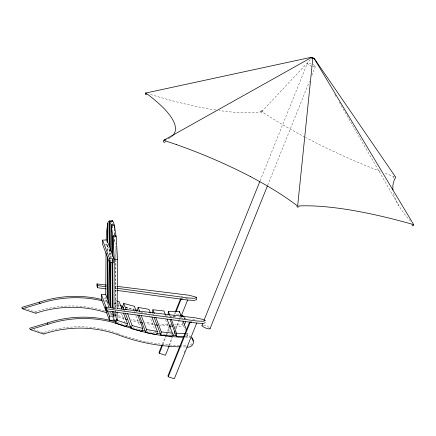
<?xml version="1.0" encoding="UTF-8"?>
<svg xmlns="http://www.w3.org/2000/svg" width="436" height="436" viewBox="0 0 436 436"><rect width="100%" height="100%" fill="white"/><g stroke="black" fill="none" stroke-linecap="round" stroke-linejoin="round"><path stroke-width="0.33" stroke-dasharray="2.18 1.64" d="M108.847 305.271L108.837 307.048L105.681 298.715L105.692 296.943M106.095 246.111L106.133 240.721M107.18 302.682L107.191 301.499M107.588 250.902L107.638 244.956M107.305 303.009L107.321 301.238M107.719 250.547L107.763 244.689M109.24 255.262L109.289 249.316M108.935 306.715L108.951 304.938M109.343 254.842L109.392 248.983M110.744 261.774L110.826 253.37M110.951 261.856L111.017 253.278M112.434 261.546L112.455 258.837M112.701 227.663L112.711 226.306M112.717 225.63L112.739 222.24M112.532 261.758L112.553 259.044M112.799 227.837L112.81 226.48M114.156 241.675L114.188 237.593M114.21 234.873L114.265 228.077M114.346 241.631L114.379 237.56M114.401 234.846L114.45 228.742M112.068 314.977L112.079 313.795M112.575 261.284L112.592 259.246M112.188 315.304L112.199 314.127M112.701 261.611L112.504 259.017M115.349 310.732L115.3 315.468L114.445 313.201M115.377 307.342L115.818 260.624M115.829 259.949L115.998 241.669M116.123 317.637L115.426 315.8L115.453 313.086M115.458 312.41L115.48 310.377M115.502 307.669L116.085 246.018M185.082 336.756L187.709 336.772L187.851 333.665L187.371 332.401M133.95 310.628L133.443 309.288L134.419 306.295M104.433 310.879A109.632 103.506 -20.7 0 0 60.642 306.481L54.309 307.266A109.632 103.506 -20.7 0 0 35.659 311.724L35.534 312.034L24.923 308.454M117.649 333.502A109.632 103.506 -20.7 0 0 68.528 327.3L62.195 328.085A109.632 103.506 -20.7 0 0 43.54 332.543L43.415 332.853L34.052 329.692M162.339 344.157L165.898 335.306M166.149 334.674L168.945 327.725M173.266 316.983L174.024 315.086M174.28 314.454L175.043 312.558M162.933 344.418L166.492 335.573M166.743 334.941L167.762 332.412M168.013 331.78L169.539 327.986M173.855 317.245L175.888 312.187M168.612 345.612L171.898 337.448M175.43 328.651L178.716 320.482M178.967 319.855L180.232 316.716M169.457 345.252L172.738 337.083M176.024 328.918L180.319 318.236M184.079 352.779L184.837 350.893M260.123 180.749L307.331 63.307M267.655 185.333L309.538 81.145M311.822 75.461L315.375 66.621M118.232 304.055L118.706 302.884M111.18 222.692L111.463 222.022M261.84 111.545L311.931 57.988M393.97 176.476L393.577 177.539L394.068 178.324M168.225 138.621L170.585 137.286M105.011 244.176L106.864 244.122L111.649 256.75M103.828 298.769L105.681 298.715M114.128 315.838L115.426 315.8M185.627 298.818L188.145 298.764M189.785 321.523L192.303 321.463M176.7 314.623L179.327 314.639L180.52 317.8M186.537 333.66L187.851 333.665M184.597 318.689L185.949 318.847M192.69 319.659L194.712 319.899M115.224 286.136L116.57 286.305M115.148 288.256L116.494 288.419M181.272 296.311L182.619 296.475M115.159 288L116.505 288.185M115.082 290.12L116.428 290.3M146.523 313.38L139.651 311.985M155.151 333.099L147.025 331.464M134.74 309.62L125.001 306.949M138.376 329.354L140.735 329.954M125.748 307.244L133.443 309.288M104.629 300.251L107.011 300.916M105.136 301.592L107.518 302.257M126.729 308.644L127.95 308.999M132.887 327.768L137.765 329.175M125.759 307.2L126.931 307.56M117.36 322.493L125.879 325.458L121.595 314.149M114.908 300.246L116.744 300.873M113.845 303.216L116.216 304.028M114.21 303.293L116.734 304.192M117.993 304.639L119.573 305.205M114.717 304.633L115.981 305.08M116.608 305.309L120.08 306.546M334.853 94.574L336.227 96.896M339.268 102.237L399.022 205.994M185 318.634L184.657 317.74A5.346 5.047 -20.7 0 1 185.044 319.005M185.752 335.96A187.317 176.853 -20.7 0 0 189.611 335.976L190.123 337.317A187.317 176.853 -20.7 0 1 185.616 337.295M181.627 317.228L182.82 320.389M182.199 322.226L185.311 330.45M186.51 333.611L187.709 336.772M169.746 315.266L170.705 317.795M165.386 314.77L166.345 317.299M165.615 319.752L170.165 331.763M152.66 313.489L153.854 316.65M149.499 315.664L155.45 331.376M155.69 332.003L156.164 333.257M134.184 311.255L135.612 315.026M135.852 315.653L139.896 326.335M124.227 310.252L125.181 312.781M118.161 305.086L119.213 307.865M114.548 313.326L115.987 317.119M110.559 311.598L111.845 314.999M112.417 316.509L112.88 317.735M35.659 311.724L36.166 313.064M43.54 332.543L44.047 333.883M183.115 323.806A5.346 5.047 -20.7 0 1 177.866 324.766A187.317 176.853 -20.7 0 1 174.651 324.76M172.078 324.716A187.317 176.853 -20.7 0 1 170.149 324.662M167.582 324.558A187.317 176.853 -20.7 0 1 159.26 323.992M152.889 323.305A187.317 176.853 -20.7 0 1 144.665 322.1M139.019 321.06A187.317 176.853 -20.7 0 1 130.936 319.256M124.184 317.457A187.317 176.853 -20.7 0 1 114.515 314.4M111.534 313.337A187.317 176.853 -20.7 0 1 110.352 312.901A109.632 103.506 -20.7 0 0 109.174 312.47M175.801 316.432A187.317 176.853 -20.7 0 1 164.906 315.833M109.687 313.811A109.632 103.506 -20.7 0 1 110.858 314.242A187.317 176.853 -20.7 0 0 112.041 314.678M175.158 326.101A187.317 176.853 -20.7 0 0 178.373 326.106A5.346 5.047 -20.7 0 0 183.621 325.147M168.732 325.926A187.317 176.853 -20.7 0 1 159.767 325.332M153.396 324.646A187.317 176.853 -20.7 0 1 145.804 323.55M139.525 322.4A187.317 176.853 -20.7 0 1 131.443 320.602M124.08 318.623A187.317 176.853 -20.7 0 1 117.42 316.552M116.221 316.155A187.317 176.853 -20.7 0 1 114.423 315.533M183.452 317.092A5.346 5.047 -20.7 0 1 185.169 319.081M191.96 343.633A5.346 5.047 -20.7 0 1 188.483 345.77M189.611 335.976A5.346 5.047 -20.7 0 1 190.826 336.57M171.005 335.197A187.317 176.853 -20.7 0 1 167.816 334.886M165.271 334.597A187.317 176.853 -20.7 0 1 163.364 334.358M185.616 346.925A187.317 176.853 -20.7 0 1 180.466 346.876M185.752 345.579A187.317 176.853 -20.7 0 1 181.245 345.557M179.316 345.519A187.317 176.853 -20.7 0 1 135.127 339.126M134.511 338.957A187.317 176.853 -20.7 0 1 124.195 335.829M123.595 335.627A187.317 176.853 -20.7 0 1 118.232 333.72M170.683 137.258A149.488 37.174 21.9 0 1 168.269 138.643M261.987 111.621A180.368 44.854 21.9 0 1 219.079 110.521M215.809 110.041A180.368 44.854 21.9 0 1 148.998 93.963M394.52 176.831A191.524 47.633 21.9 0 1 383.92 172.847M380.181 171.403A191.524 47.633 21.9 0 1 305.631 137.493M305.058 137.193A191.524 47.633 21.9 0 1 261.731 111.534M410.494 221.172A282.735 70.31 21.9 0 1 393.386 192.51M203.563 325.163A4.355 1.085 21.9 0 1 209.247 327.512M312.928 64.479A4.355 1.085 21.9 0 1 315.413 66.485A4.355 1.085 21.9 0 1 312.885 66.61M311.86 66.305A4.355 1.085 21.9 0 1 307.326 63.607A4.355 1.085 21.9 0 1 310.846 63.623M260.401 111.572C262.892 116.298 263.486 107.376 260.401 111.572"/><path stroke-width="0.65" d="M110.946 262.537L110.591 307.462L105.714 294.578L101.392 294.703L101.359 298.84L109.491 320.313L117.055 320.089L117.115 312.002M102.574 240.111L102.542 244.247L109.441 262.467L113.763 262.336L113.796 258.199L106.896 239.98L102.574 240.111L109.474 258.325L109.441 262.467M105.714 294.578L106.041 252.842M106.139 240.051L106.542 231.729L107.806 223.09L107.659 241.996M107.212 298.546L107.539 257.027M107.338 298.873L107.665 257.354M107.785 242.323L107.937 222.785L108.624 221.166L112.75 220.883L111.867 221.068M108.864 302.906L109.196 260.706M109.311 246.362L109.512 220.981M108.956 304.35L109.289 261.649M109.409 246.618L109.61 221.15L112.853 221.052L114.292 224.682L111.049 224.774L109.61 221.15M109.491 320.313L109.523 316.176L107.37 310.492M110.401 306.966L110.755 262.041M110.848 250.417L111.049 224.774M111.027 252.095L111.235 225.445L114.477 225.347L116.041 236.928M114.455 228.061L114.477 225.347M113.812 320.188L113.883 311.337M113.9 308.644L114.287 259.502L112.935 236.628L116.178 236.53L117.529 259.409L117.142 308.628M112.134 308.056L112.564 261.96M112.63 255.125L112.815 235.669L111.235 225.445M112.265 307.707L112.69 262.287M112.744 256.635L112.935 236.628M106.449 285.073L97.005 283.918L96.928 286.038L97.566 287.722L106.324 288.921M97.566 287.722L97.642 285.602L97.005 283.918M115.9 308.323L105.785 307.108L105.708 309.228L106.346 310.906L196.565 323.092L203.056 323.414L205.323 322.738M106.346 310.906L106.422 308.786L105.785 307.108M117.246 286.387L189.295 295.27L196.238 297.199L196.68 297.603L196.603 299.723L194.342 300.404L187.851 300.077L117.104 290.392M168.165 314.574L168.312 311.468L179.469 311.533L181.387 316.596M184.423 336.75L176.547 336.706L176.689 333.6L171.185 319.059M179.414 312.776L179.469 311.533M176.411 144.583L163.713 140.283L311.053 57.721A2.218 0.55 21.9 0 1 312.034 58.108L312.786 58.533L297.641 206.075C282.915 194.745 266.854 185.289 250.455 176.613M152.42 312.857L152.905 309.773L163.947 310.972L165.386 314.77M167.059 319.196L172.329 333.104L171.844 336.189L160.802 334.99L161.287 331.905L155.777 317.359M137.4 310.41L138.136 307.364L149.014 309.391L150.213 312.552M156.671 334.597L145.782 332.543L146.518 329.491L141.248 315.582M156.66 334.57L157.396 331.524L151.886 316.977M136.332 311.353L134.419 306.295L123.764 303.467L122.789 306.459L123.988 309.62M127.595 313.582L132.146 325.594L131.171 328.591L141.825 331.42L142.795 328.422L137.771 315.146M298.982 206.528L297.837 207.329L296.84 206.441M162.088 344.789L159.036 352.37L159.374 353.264L165.418 355.302L169.206 345.879M175.55 311.293L180.629 298.655M159.374 353.264L162.426 345.683M169.795 327.354L170.302 326.09M176.144 311.56L181.223 298.916L182.482 298.889M173.495 335.197L175.01 331.431M181.327 315.724L187.638 300.017M189.529 322.155L167.936 375.87L168.274 376.764L174.318 378.802L196.794 322.885M168.274 376.764L190.123 322.417L191.382 322.389M201.993 325.349L202.756 323.452M204.026 320.297L259.867 181.381M210.032 328.668L267.399 185.965M123.497 313.092L127.568 323.839L126.375 326.771L115.987 323.212L117.18 320.28L116.706 319.016M196.68 297.603L194.418 298.284L187.927 297.957L117.18 288.278M145.531 92.988L145.455 94.089M165.364 141.678C164.917 142.779 163.102 142.294 163.282 141.117M413.808 225.586L412.723 225.821L411.998 224.976M101.637 299.445A109.632 103.506 -20.7 0 0 39.518 302.121L21.8 307.402L22.307 308.743L36.041 313.375L36.166 313.064A109.632 103.506 -20.7 0 1 54.816 308.606L61.154 307.821A109.632 103.506 -20.7 0 1 107.321 312.988M22.307 308.743L40.025 303.461A109.632 103.506 -20.7 0 1 102.144 300.786M115.491 321.899L110.134 320.411A109.632 103.506 -20.7 0 0 47.404 322.934L29.686 328.221L30.193 329.562L43.927 334.194L44.047 333.883A109.632 103.506 -20.7 0 1 62.702 329.425L69.035 328.64A109.632 103.506 -20.7 0 1 118.739 335.061A187.317 176.853 -20.7 0 0 179.828 346.86M30.193 329.562L47.911 324.275A109.632 103.506 -20.7 0 1 110.64 321.752C127.41 326.728 143.804 333.355 161.336 335.349A187.317 176.853 -20.7 0 0 183.687 337.251M311.053 57.721L311.162 57.688A1.412 0.349 21.9 0 0 311.026 57.329L145.809 93.021M146.654 94.705L145.602 94.318M312.394 57.492L312.214 57.492A2.567 0.638 21.9 0 1 310.852 57.198M112.815 235.669L116.058 235.576M109.474 258.325L113.796 258.199M114.287 259.502L117.529 259.409M109.523 316.176L113.845 316.051L112.101 311.44M176.689 333.6L185.224 333.649M161.287 331.905L172.329 333.104M117.251 308.481L195.464 317.86L202.359 319.256L205.4 320.618L203.132 321.299L196.641 320.972L106.422 308.786M97.642 285.602L106.4 286.801M149.613 312.656L150.943 312.868M156.829 333.366L160.83 334.003M146.518 329.491L157.396 331.524M136.037 309.952L137.438 310.263M145.161 331.044L141.972 330.27M132.146 325.594L142.795 328.422M120.668 305.554L122.854 306.257M121.29 306.933L123.699 307.707M131.078 327.185L126.402 325.643M117.355 301.085L119.186 301.712L122.058 309.298M117.18 320.28L127.568 323.839M312.383 57.492A2.638 0.654 21.9 0 0 314.122 58.299L395.768 177.338A282.735 70.31 21.9 0 0 392.989 190.063M413.671 224.6L314.323 58.822A2.654 0.659 21.9 0 1 314.122 58.304M180.439 315.163A187.317 176.853 -20.7 0 0 181.73 315.157L182.237 316.498M183.06 321.021L186.652 330.504M168.312 311.468L169.746 315.266M170.084 319.632L176.547 336.706M152.905 309.773L154.344 313.566M154.093 317.283L160.802 334.99M138.136 307.364L139.814 311.789M139.079 314.836L145.782 332.543M141.493 330.543L141.831 331.447M123.764 303.467L126.157 309.789M125.421 313.413L130.931 327.959M116.586 318.863L117.055 320.089M114.777 320.013L115.987 323.212M101.392 294.703L106.171 307.336M39.518 302.121L40.025 303.461M47.404 322.934L47.911 324.275M181.73 315.157A5.346 5.047 -20.7 0 1 183.943 316.634M172.585 326.057A187.317 176.853 -20.7 0 1 169.37 325.954M157.848 325.147A187.317 176.853 -20.7 0 1 155.303 324.875M142.659 323A187.317 176.853 -20.7 0 1 140.152 322.526M127.138 319.484A187.317 176.853 -20.7 0 1 125.301 318.972M185.583 321.67A5.346 5.047 -20.7 0 1 184.581 324.155M191.333 337.911A5.346 5.047 -20.7 0 1 192.946 344.2A5.346 5.047 -20.7 0 1 186.695 347.051M191.829 337.453A5.346 5.047 -20.7 0 1 192.957 341.148M176.122 335.595A187.317 176.853 -20.7 0 1 172.28 335.311M298.802 205.961A230.797 57.399 21.9 0 1 413.704 224.644M176.411 144.589A146.839 36.515 21.9 0 1 250.466 176.607M145.847 93.026A149.488 37.174 21.9 0 1 171.713 136.484M166.143 139.536A149.488 37.174 21.9 0 1 163.756 140.305M312.776 58.528A3.188 0.796 21.9 0 1 314.323 58.827M210.038 328.363A4.355 1.085 21.9 0 1 205.46 327.948A4.355 1.085 21.9 0 1 202.271 325.158"/></g></svg>
